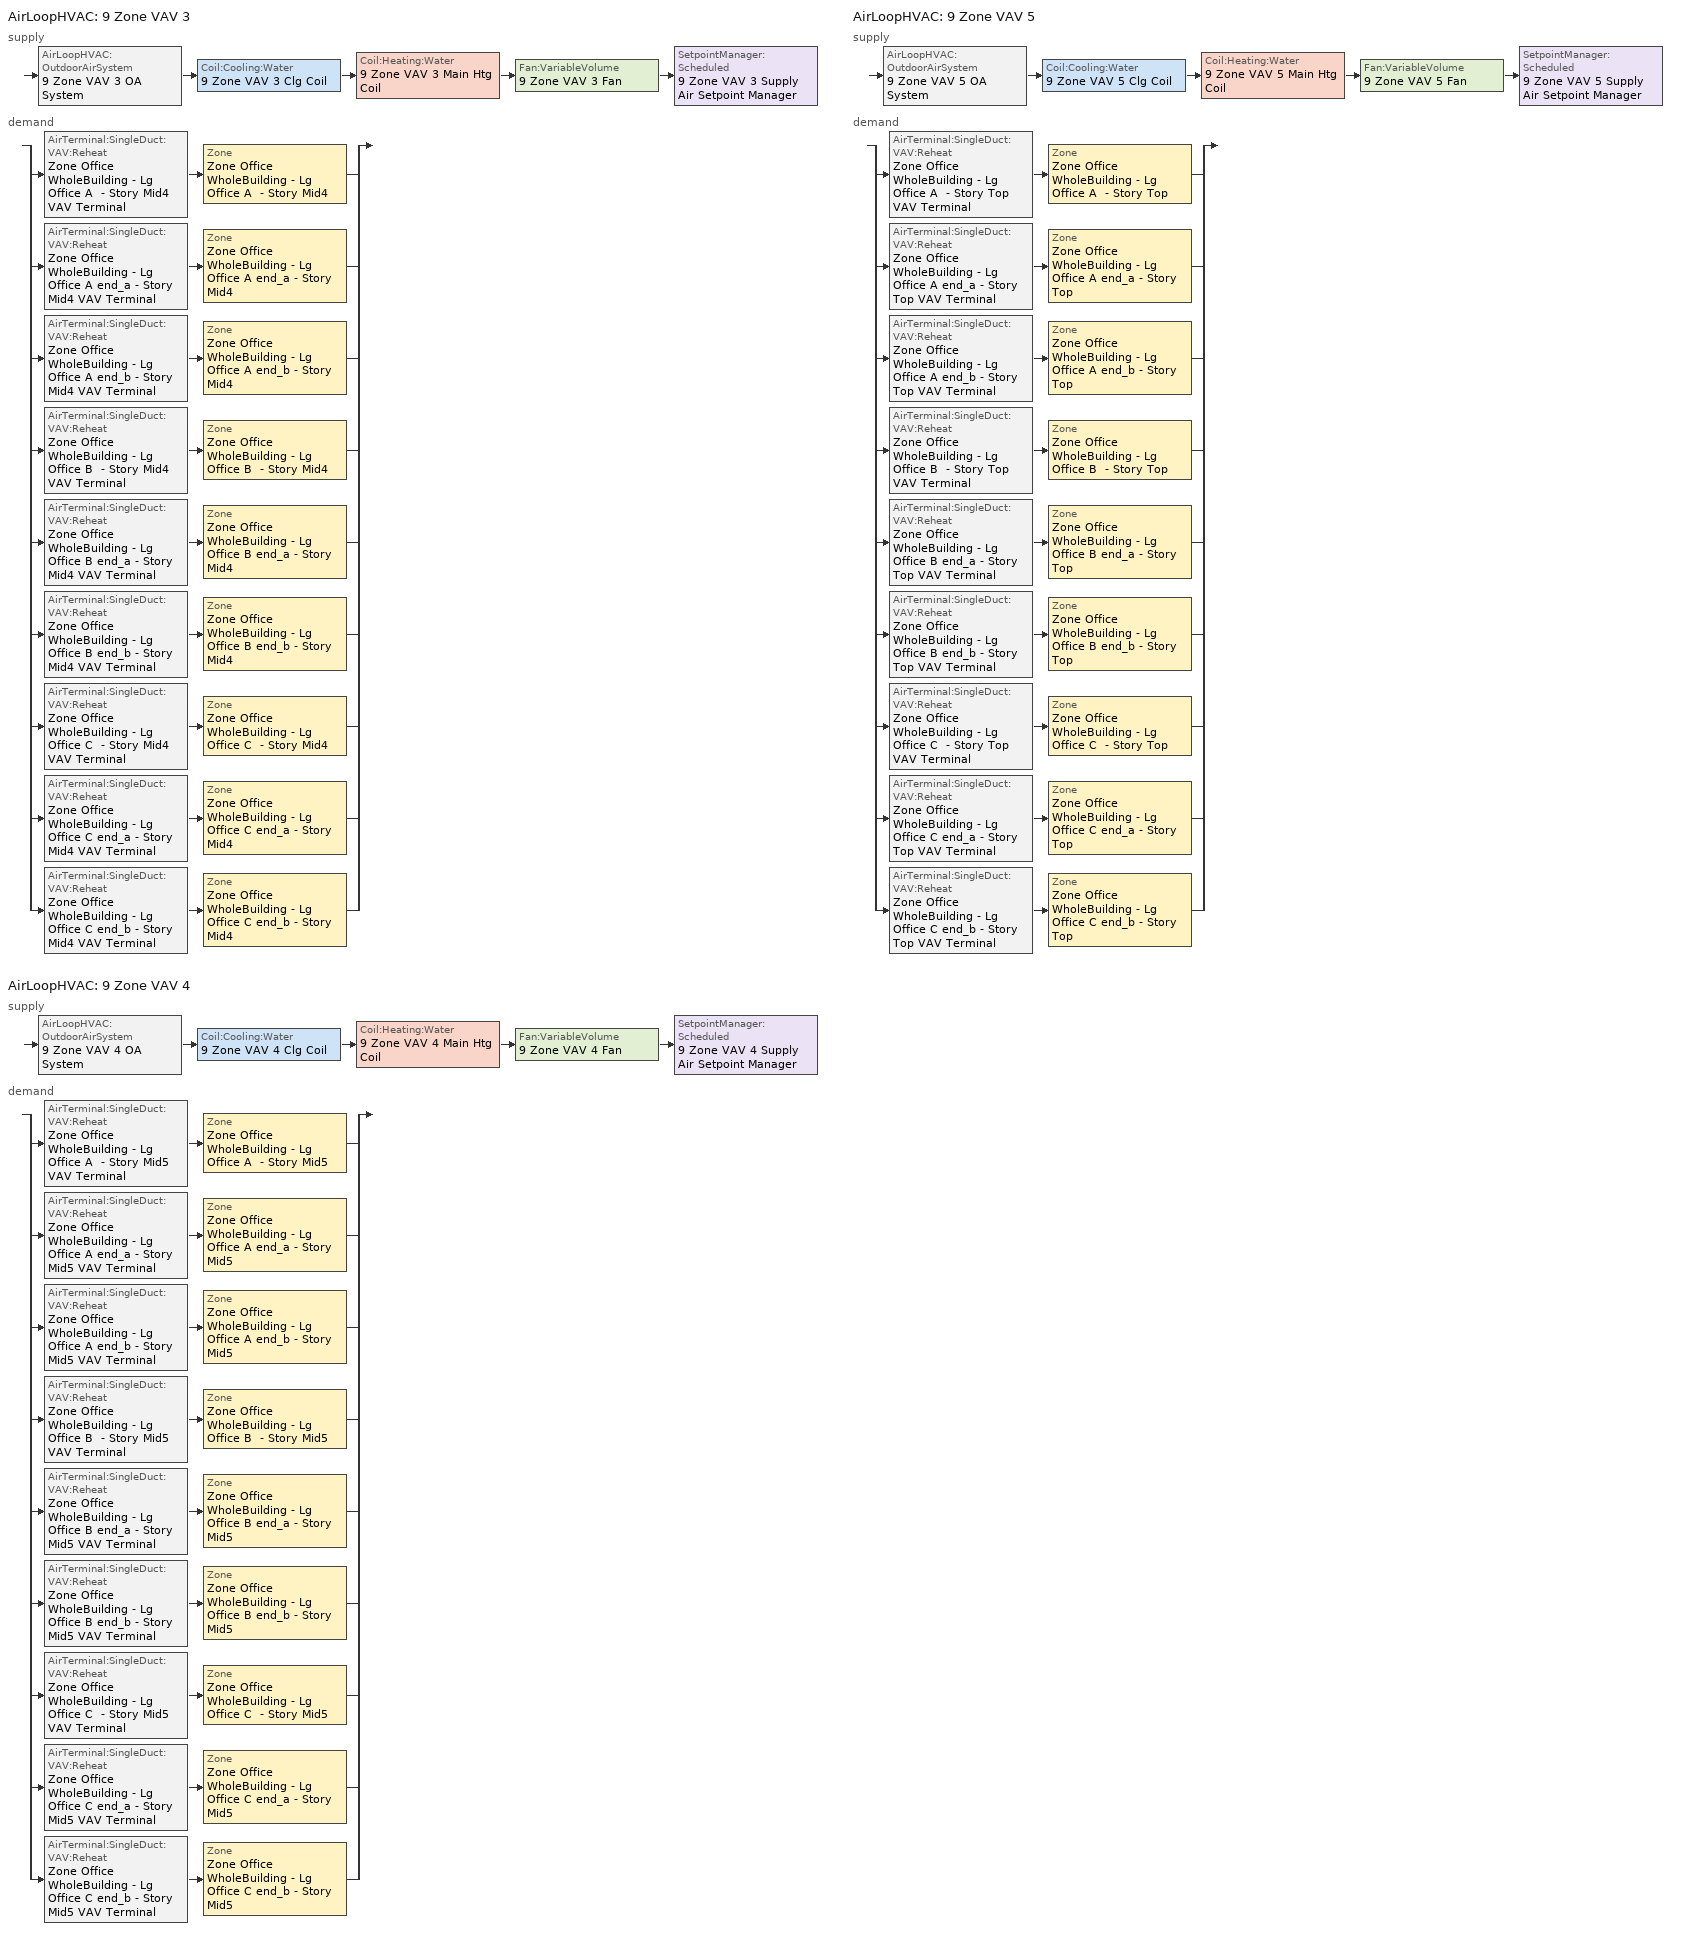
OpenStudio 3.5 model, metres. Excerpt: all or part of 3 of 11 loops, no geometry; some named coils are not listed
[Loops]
AirLoopHVAC '9 Zone VAV 3'
 supply: AirLoopHVAC:OutdoorAirSystem '9 Zone VAV 3 OA System' > Coil:Cooling:Water '9 Zone VAV 3 Clg Coil' > Coil:Heating:Water '9 Zone VAV 3 Main Htg Coil' > Fan:VariableVolume '9 Zone VAV 3 Fan' > SetpointManager:Scheduled '9 Zone VAV 3 Supply Air Setpoint Manager'
 demand: split
  | AirTerminal:SingleDuct:VAV:Reheat 'Zone Office WholeBuilding - Lg Office A  - Story Mid4 VAV Terminal' > Zone 'Zone Office WholeBuilding - Lg Office A  - Story Mid4'
  | AirTerminal:SingleDuct:VAV:Reheat 'Zone Office WholeBuilding - Lg Office A end_a - Story Mid4 VAV Terminal' > Zone 'Zone Office WholeBuilding - Lg Office A end_a - Story Mid4'
  | AirTerminal:SingleDuct:VAV:Reheat 'Zone Office WholeBuilding - Lg Office A end_b - Story Mid4 VAV Terminal' > Zone 'Zone Office WholeBuilding - Lg Office A end_b - Story Mid4'
  | AirTerminal:SingleDuct:VAV:Reheat 'Zone Office WholeBuilding - Lg Office B  - Story Mid4 VAV Terminal' > Zone 'Zone Office WholeBuilding - Lg Office B  - Story Mid4'
  | AirTerminal:SingleDuct:VAV:Reheat 'Zone Office WholeBuilding - Lg Office B end_a - Story Mid4 VAV Terminal' > Zone 'Zone Office WholeBuilding - Lg Office B end_a - Story Mid4'
  | AirTerminal:SingleDuct:VAV:Reheat 'Zone Office WholeBuilding - Lg Office B end_b - Story Mid4 VAV Terminal' > Zone 'Zone Office WholeBuilding - Lg Office B end_b - Story Mid4'
  | AirTerminal:SingleDuct:VAV:Reheat 'Zone Office WholeBuilding - Lg Office C  - Story Mid4 VAV Terminal' > Zone 'Zone Office WholeBuilding - Lg Office C  - Story Mid4'
  | AirTerminal:SingleDuct:VAV:Reheat 'Zone Office WholeBuilding - Lg Office C end_a - Story Mid4 VAV Terminal' > Zone 'Zone Office WholeBuilding - Lg Office C end_a - Story Mid4'
  | AirTerminal:SingleDuct:VAV:Reheat 'Zone Office WholeBuilding - Lg Office C end_b - Story Mid4 VAV Terminal' > Zone 'Zone Office WholeBuilding - Lg Office C end_b - Story Mid4'
AirLoopHVAC '9 Zone VAV 4'
 supply: AirLoopHVAC:OutdoorAirSystem '9 Zone VAV 4 OA System' > Coil:Cooling:Water '9 Zone VAV 4 Clg Coil' > Coil:Heating:Water '9 Zone VAV 4 Main Htg Coil' > Fan:VariableVolume '9 Zone VAV 4 Fan' > SetpointManager:Scheduled '9 Zone VAV 4 Supply Air Setpoint Manager'
 demand: split
  | AirTerminal:SingleDuct:VAV:Reheat 'Zone Office WholeBuilding - Lg Office A  - Story Mid5 VAV Terminal' > Zone 'Zone Office WholeBuilding - Lg Office A  - Story Mid5'
  | AirTerminal:SingleDuct:VAV:Reheat 'Zone Office WholeBuilding - Lg Office A end_a - Story Mid5 VAV Terminal' > Zone 'Zone Office WholeBuilding - Lg Office A end_a - Story Mid5'
  | AirTerminal:SingleDuct:VAV:Reheat 'Zone Office WholeBuilding - Lg Office A end_b - Story Mid5 VAV Terminal' > Zone 'Zone Office WholeBuilding - Lg Office A end_b - Story Mid5'
  | AirTerminal:SingleDuct:VAV:Reheat 'Zone Office WholeBuilding - Lg Office B  - Story Mid5 VAV Terminal' > Zone 'Zone Office WholeBuilding - Lg Office B  - Story Mid5'
  | AirTerminal:SingleDuct:VAV:Reheat 'Zone Office WholeBuilding - Lg Office B end_a - Story Mid5 VAV Terminal' > Zone 'Zone Office WholeBuilding - Lg Office B end_a - Story Mid5'
  | AirTerminal:SingleDuct:VAV:Reheat 'Zone Office WholeBuilding - Lg Office B end_b - Story Mid5 VAV Terminal' > Zone 'Zone Office WholeBuilding - Lg Office B end_b - Story Mid5'
  | AirTerminal:SingleDuct:VAV:Reheat 'Zone Office WholeBuilding - Lg Office C  - Story Mid5 VAV Terminal' > Zone 'Zone Office WholeBuilding - Lg Office C  - Story Mid5'
  | AirTerminal:SingleDuct:VAV:Reheat 'Zone Office WholeBuilding - Lg Office C end_a - Story Mid5 VAV Terminal' > Zone 'Zone Office WholeBuilding - Lg Office C end_a - Story Mid5'
  | AirTerminal:SingleDuct:VAV:Reheat 'Zone Office WholeBuilding - Lg Office C end_b - Story Mid5 VAV Terminal' > Zone 'Zone Office WholeBuilding - Lg Office C end_b - Story Mid5'
AirLoopHVAC '9 Zone VAV 5'
 supply: AirLoopHVAC:OutdoorAirSystem '9 Zone VAV 5 OA System' > Coil:Cooling:Water '9 Zone VAV 5 Clg Coil' > Coil:Heating:Water '9 Zone VAV 5 Main Htg Coil' > Fan:VariableVolume '9 Zone VAV 5 Fan' > SetpointManager:Scheduled '9 Zone VAV 5 Supply Air Setpoint Manager'
 demand: split
  | AirTerminal:SingleDuct:VAV:Reheat 'Zone Office WholeBuilding - Lg Office A  - Story Top VAV Terminal' > Zone 'Zone Office WholeBuilding - Lg Office A  - Story Top'
  | AirTerminal:SingleDuct:VAV:Reheat 'Zone Office WholeBuilding - Lg Office A end_a - Story Top VAV Terminal' > Zone 'Zone Office WholeBuilding - Lg Office A end_a - Story Top'
  | AirTerminal:SingleDuct:VAV:Reheat 'Zone Office WholeBuilding - Lg Office A end_b - Story Top VAV Terminal' > Zone 'Zone Office WholeBuilding - Lg Office A end_b - Story Top'
  | AirTerminal:SingleDuct:VAV:Reheat 'Zone Office WholeBuilding - Lg Office B  - Story Top VAV Terminal' > Zone 'Zone Office WholeBuilding - Lg Office B  - Story Top'
  | AirTerminal:SingleDuct:VAV:Reheat 'Zone Office WholeBuilding - Lg Office B end_a - Story Top VAV Terminal' > Zone 'Zone Office WholeBuilding - Lg Office B end_a - Story Top'
  | AirTerminal:SingleDuct:VAV:Reheat 'Zone Office WholeBuilding - Lg Office B end_b - Story Top VAV Terminal' > Zone 'Zone Office WholeBuilding - Lg Office B end_b - Story Top'
  | AirTerminal:SingleDuct:VAV:Reheat 'Zone Office WholeBuilding - Lg Office C  - Story Top VAV Terminal' > Zone 'Zone Office WholeBuilding - Lg Office C  - Story Top'
  | AirTerminal:SingleDuct:VAV:Reheat 'Zone Office WholeBuilding - Lg Office C end_a - Story Top VAV Terminal' > Zone 'Zone Office WholeBuilding - Lg Office C end_a - Story Top'
  | AirTerminal:SingleDuct:VAV:Reheat 'Zone Office WholeBuilding - Lg Office C end_b - Story Top VAV Terminal' > Zone 'Zone Office WholeBuilding - Lg Office C end_b - Story Top'
[Sizing:Zone] Zone Cooling Design Supply Air Temperature Input Method=SupplyAirTemperature; Zone Cooling Design Supply Air Temperature {C}=12.7778; Zone Cooling Design Supply Air Temperature Difference {deltaC}=11.11; Zone Heating Design Supply Air Temperature Input Method=SupplyAirTemperature; Zone Heating Design Supply Air Temperature {C}=48.8889; Zone Heating Design Supply Air Temperature Difference {deltaC}=11.11; Zone Cooling Design Supply Air Humidity Ratio {kg-H2O/kg-air}=0.0085; Zone Heating Design Supply Air Humidity Ratio {kg-H2O/kg-air}=0.008; Cooling Design Air Flow Method=DesignDayWithLimit; Heating Design Air Flow Method=DesignDay; Account for Dedicated Outdoor Air System=No; Dedicated Outdoor Air System Control Strategy=NeutralSupplyAir; Dedicated Outdoor Air Low Setpoint Temperature for Design {C}=autosize; Dedicated Outdoor Air High Setpoint Temperature for Design {C}=autosize; Zone Load Sizing Method=Sensible Load Only No Latent Load; Zone Latent Cooling Design Supply Air Humidity Ratio Input Method=HumidityRatioDifference; Zone Cooling Design Supply Air Humidity Ratio Difference {kgWater/kgDryAir}=0.005; Zone Latent Heating Design Supply Air Humidity Ratio Input Method=HumidityRatioDifference; Zone Humidification Design Supply Air Humidity Ratio Difference {kgWater/kgDryAir}=0.005; Design Minimum Zone Ventilation Efficiency=0
Zone Office WholeBuilding - Lg Office A end_a - Story Mid4; Zone Office WholeBuilding - Lg Office B end_a - Story Mid4; Zone Office WholeBuilding - Lg Office C end_a - Story Mid4; Zone Office WholeBuilding - Lg Office A  - Story Mid4; Zone Office WholeBuilding - Lg Office B  - Story Mid4; Zone Office WholeBuilding - Lg Office C  - Story Mid4; Zone Office WholeBuilding - Lg Office A end_b - Story Mid4; Zone Office WholeBuilding - Lg Office B end_b - Story Mid4; Zone Office WholeBuilding - Lg Office C end_b - Story Mid4; Zone Office WholeBuilding - Lg Office A end_a - Story Mid5; Zone Office WholeBuilding - Lg Office B end_a - Story Mid5; Zone Office WholeBuilding - Lg Office C end_a - Story Mid5; Zone Office WholeBuilding - Lg Office A  - Story Mid5; Zone Office WholeBuilding - Lg Office B  - Story Mid5; Zone Office WholeBuilding - Lg Office C  - Story Mid5; Zone Office WholeBuilding - Lg Office A end_b - Story Mid5; Zone Office WholeBuilding - Lg Office B end_b - Story Mid5; Zone Office WholeBuilding - Lg Office C end_b - Story Mid5; Zone Office WholeBuilding - Lg Office A end_a - Story Top; Zone Office WholeBuilding - Lg Office B end_a - Story Top; Zone Office WholeBuilding - Lg Office C end_a - Story Top; Zone Office WholeBuilding - Lg Office A  - Story Top; Zone Office WholeBuilding - Lg Office B  - Story Top; Zone Office WholeBuilding - Lg Office C  - Story Top; Zone Office WholeBuilding - Lg Office A end_b - Story Top; Zone Office WholeBuilding - Lg Office B end_b - Story Top; Zone Office WholeBuilding - Lg Office C end_b - Story Top
[Zone equipment]
Zone Office WholeBuilding - Lg Office A end_a - Story Mid4: Zone Office WholeBuilding - Lg Office A end_a - Story Mid4 VAV Terminal
Zone Office WholeBuilding - Lg Office B end_a - Story Mid4: Zone Office WholeBuilding - Lg Office B end_a - Story Mid4 VAV Terminal
Zone Office WholeBuilding - Lg Office C end_a - Story Mid4: Zone Office WholeBuilding - Lg Office C end_a - Story Mid4 VAV Terminal
Zone Office WholeBuilding - Lg Office A  - Story Mid4: Zone Office WholeBuilding - Lg Office A  - Story Mid4 VAV Terminal
Zone Office WholeBuilding - Lg Office B  - Story Mid4: Zone Office WholeBuilding - Lg Office B  - Story Mid4 VAV Terminal
Zone Office WholeBuilding - Lg Office C  - Story Mid4: Zone Office WholeBuilding - Lg Office C  - Story Mid4 VAV Terminal
Zone Office WholeBuilding - Lg Office A end_b - Story Mid4: Zone Office WholeBuilding - Lg Office A end_b - Story Mid4 VAV Terminal
Zone Office WholeBuilding - Lg Office B end_b - Story Mid4: Zone Office WholeBuilding - Lg Office B end_b - Story Mid4 VAV Terminal
Zone Office WholeBuilding - Lg Office C end_b - Story Mid4: Zone Office WholeBuilding - Lg Office C end_b - Story Mid4 VAV Terminal
Zone Office WholeBuilding - Lg Office A end_a - Story Mid5: Zone Office WholeBuilding - Lg Office A end_a - Story Mid5 VAV Terminal
Zone Office WholeBuilding - Lg Office B end_a - Story Mid5: Zone Office WholeBuilding - Lg Office B end_a - Story Mid5 VAV Terminal
Zone Office WholeBuilding - Lg Office C end_a - Story Mid5: Zone Office WholeBuilding - Lg Office C end_a - Story Mid5 VAV Terminal
Zone Office WholeBuilding - Lg Office A  - Story Mid5: Zone Office WholeBuilding - Lg Office A  - Story Mid5 VAV Terminal
Zone Office WholeBuilding - Lg Office B  - Story Mid5: Zone Office WholeBuilding - Lg Office B  - Story Mid5 VAV Terminal
Zone Office WholeBuilding - Lg Office C  - Story Mid5: Zone Office WholeBuilding - Lg Office C  - Story Mid5 VAV Terminal
Zone Office WholeBuilding - Lg Office A end_b - Story Mid5: Zone Office WholeBuilding - Lg Office A end_b - Story Mid5 VAV Terminal
Zone Office WholeBuilding - Lg Office B end_b - Story Mid5: Zone Office WholeBuilding - Lg Office B end_b - Story Mid5 VAV Terminal
Zone Office WholeBuilding - Lg Office C end_b - Story Mid5: Zone Office WholeBuilding - Lg Office C end_b - Story Mid5 VAV Terminal
Zone Office WholeBuilding - Lg Office A end_a - Story Top: Zone Office WholeBuilding - Lg Office A end_a - Story Top VAV Terminal
Zone Office WholeBuilding - Lg Office B end_a - Story Top: Zone Office WholeBuilding - Lg Office B end_a - Story Top VAV Terminal
Zone Office WholeBuilding - Lg Office C end_a - Story Top: Zone Office WholeBuilding - Lg Office C end_a - Story Top VAV Terminal
Zone Office WholeBuilding - Lg Office A  - Story Top: Zone Office WholeBuilding - Lg Office A  - Story Top VAV Terminal
Zone Office WholeBuilding - Lg Office B  - Story Top: Zone Office WholeBuilding - Lg Office B  - Story Top VAV Terminal
Zone Office WholeBuilding - Lg Office C  - Story Top: Zone Office WholeBuilding - Lg Office C  - Story Top VAV Terminal
Zone Office WholeBuilding - Lg Office A end_b - Story Top: Zone Office WholeBuilding - Lg Office A end_b - Story Top VAV Terminal
Zone Office WholeBuilding - Lg Office B end_b - Story Top: Zone Office WholeBuilding - Lg Office B end_b - Story Top VAV Terminal
Zone Office WholeBuilding - Lg Office C end_b - Story Top: Zone Office WholeBuilding - Lg Office C end_b - Story Top VAV Terminal
[SetpointManager:Scheduled] Control Variable=Temperature; Schedule=Supply Air Temp - 55.0F
Name | Setpoint Node or NodeList
9 Zone VAV 3 Supply Air Setpoint Manager | 9 Zone VAV 3 Supply Outlet Node
9 Zone VAV 4 Supply Air Setpoint Manager | 9 Zone VAV 4 Supply Outlet Node
9 Zone VAV 5 Supply Air Setpoint Manager | 9 Zone VAV 5 Supply Outlet Node
[AirLoopHVAC] Design Supply Air Flow Rate {m3/s}=autosize; Design Return Air Flow Fraction of Supply Air Flow=1
Name | Availability Schedule
9 Zone VAV 3 | 9 Zone VAV 3_constant_night_fan_schedule
9 Zone VAV 4 | 9 Zone VAV 4_constant_night_fan_schedule
9 Zone VAV 5 | 9 Zone VAV 5_constant_night_fan_schedule
[Sizing:System] Type of Load to Size On=Sensible; Design Outdoor Air Flow Rate {m3/s}=Autosize; Central Heating Maximum System Air Flow Ratio=0.5; Preheat Design Temperature {C}=7.22222; Preheat Design Humidity Ratio {kg-H2O/kg-Air}=0.008; Precool Design Temperature {C}=12.7778; Precool Design Humidity Ratio {kg-H2O/kg-Air}=0.008; Central Cooling Design Supply Air Temperature {C}=12.7778; Central Heating Design Supply Air Temperature {C}=12.7778; Sizing Option=Coincident; 100% Outdoor Air in Cooling=No; 100% Outdoor Air in Heating=No; Central Cooling Design Supply Air Humidity Ratio {kg-H2O/kg-Air}=0.0085; Central Heating Design Supply Air Humidity Ratio {kg-H2O/kg-Air}=0.008; Cooling Design Air Flow Method=DesignDay; Heating Design Air Flow Method=DesignDay; System Outdoor Air Method=Standard62.1VentilationRateProcedure; Zone Maximum Outdoor Air Fraction=1; Cooling Supply Air Flow Rate Per Floor Area {m3/s-m2}=0.00996765; Cooling Fraction of Autosized Cooling Supply Air Flow Rate=1; Cooling Supply Air Flow Rate Per Unit Cooling Capacity {m3/s-W}=4.69686e-05; Heating Supply Air Flow Rate Per Floor Area {m3/s-m2}=0.00996765; Heating Fraction of Autosized Heating Supply Air Flow Rate=1; Heating Fraction of Autosized Cooling Supply Air Flow Rate=1; Heating Supply Air Flow Rate Per Unit Heating Capacity {m3/s-W}=4.02588e-05; Cooling Design Capacity Method=CoolingDesignCapacity; Cooling Design Capacity {W}=autosize; Cooling Design Capacity Per Floor Area {W/m2}=234.7; Fraction of Autosized Cooling Design Capacity=1; Heating Design Capacity Method=HeatingDesignCapacity; Heating Design Capacity {W}=autosize; Heating Design Capacity Per Floor Area {W/m2}=157; Fraction of Autosized Heating Design Capacity=1; Central Cooling Capacity Control Method=OnOff; Occupant Diversity=autosize
9 Zone VAV 3; 9 Zone VAV 4; 9 Zone VAV 5
[Fan:VariableVolume] Availability Schedule=Always On Discrete; Pressure Rise {Pa}=1389.92; Maximum Flow Rate {m3/s}=Autosize; Fan Power Minimum Flow Rate Input Method=Fraction; Fan Power Minimum Flow Fraction=0.5; Fan Power Minimum Air Flow Rate {m3/s}=0; Motor In Airstream Fraction=1; Fan Power Coefficient 1=0.189848; Fan Power Coefficient 2=0.31447; Fan Power Coefficient 3=0.495682; Fan Power Coefficient 4=0; Fan Power Coefficient 5=0
Name | Fan Total Efficiency | Motor Efficiency
9 Zone VAV 3 Fan; 9 Zone VAV 4 Fan | 0.6084 | 0.936
9 Zone VAV 5 Fan | 0.61165 | 0.941
[Controller:OutdoorAir] Minimum Outdoor Air Flow Rate {m3/s}=autosize; Maximum Outdoor Air Flow Rate {m3/s}=Autosize; Economizer Control Type=NoEconomizer; Economizer Control Action Type=ModulateFlow; Economizer Maximum Limit Dry-Bulb Temperature {C}=12.7778; Economizer Maximum Limit Enthalpy {J/kg}=64000; Lockout Type=LockoutWithHeating; Minimum Limit Type=FixedMinimum; High Humidity Control=No; Heat Recovery Bypass Control Type=BypassWhenWithinEconomizerLimits
Name | Minimum Outdoor Air Schedule | Controller Mechanical Ventilation
9 Zone VAV 3 OA Controller | 9 Zone VAV 3_night_ventcycle_schedule | 9 Zone VAV 3 Vent Controller
9 Zone VAV 4 OA Controller | 9 Zone VAV 4_night_ventcycle_schedule | 9 Zone VAV 4 Vent Controller
9 Zone VAV 5 OA Controller | 9 Zone VAV 5_night_ventcycle_schedule | 9 Zone VAV 5 Vent Controller
[Controller:MechanicalVentilation] Availability Schedule=Always On Discrete; System Outdoor Air Method=ZoneSum
9 Zone VAV 3 Vent Controller; 9 Zone VAV 4 Vent Controller; 9 Zone VAV 5 Vent Controller
[AirLoopHVAC:OutdoorAirSystem]
Name | Controller
9 Zone VAV 3 OA System | 9 Zone VAV 3 OA Controller
9 Zone VAV 4 OA System | 9 Zone VAV 4 OA Controller
9 Zone VAV 5 OA System | 9 Zone VAV 5 OA Controller
[AirTerminal:SingleDuct:VAV:Reheat] Availability Schedule=Always On Discrete; Maximum Air Flow Rate {m3/s}=AutoSize; Zone Minimum Air Flow Input Method=Constant; Constant Minimum Air Flow Fraction=0.4; Minimum Hot Water or Steam Flow Rate {m3/s}=0; Convergence Tolerance=0.001; Damper Heating Action=Normal; Maximum Flow Fraction During Reheat=Autosize; Maximum Reheat Air Temperature {C}=40; Control For Outdoor Air=No
Name | Fixed Minimum Air Flow Rate {m3/s} | Reheat Coil | Maximum Hot Water or Steam Flow Rate {m3/s} | Maximum Flow per Zone Floor Area During Reheat {m3/s-m2}
Zone Office WholeBuilding - Lg Office A  - Story Mid4 VAV Terminal | 0 | Zone Office WholeBuilding - Lg Office A  - Story Mid4 Reheat Coil | AutoSize | 0.003048
Zone Office WholeBuilding - Lg Office A end_a - Story Mid4 VAV Terminal | 0 | Zone Office WholeBuilding - Lg Office A end_a - Story Mid4 Reheat Coil | AutoSize | 0.003048
Zone Office WholeBuilding - Lg Office A end_b - Story Mid4 VAV Terminal | 0 | Zone Office WholeBuilding - Lg Office A end_b - Story Mid4 Reheat Coil | AutoSize | 0.003048
Zone Office WholeBuilding - Lg Office B  - Story Mid4 VAV Terminal | 0 | Zone Office WholeBuilding - Lg Office B  - Story Mid4 Reheat Coil | AutoSize | 0.003048
Zone Office WholeBuilding - Lg Office B end_a - Story Mid4 VAV Terminal | Autosize | Zone Office WholeBuilding - Lg Office B end_a - Story Mid4 Reheat Coil | AutoSize | 0.003048
Zone Office WholeBuilding - Lg Office B end_b - Story Mid4 VAV Terminal | 0 | Zone Office WholeBuilding - Lg Office B end_b - Story Mid4 Reheat Coil | AutoSize | 0.003048
Zone Office WholeBuilding - Lg Office C  - Story Mid4 VAV Terminal | 0 | Zone Office WholeBuilding - Lg Office C  - Story Mid4 Reheat Coil | AutoSize | 0.003048
Zone Office WholeBuilding - Lg Office C end_a - Story Mid4 VAV Terminal | 0 | Zone Office WholeBuilding - Lg Office C end_a - Story Mid4 Reheat Coil | AutoSize | 0.003048
Zone Office WholeBuilding - Lg Office C end_b - Story Mid4 VAV Terminal | 0 | Zone Office WholeBuilding - Lg Office C end_b - Story Mid4 Reheat Coil | AutoSize | 0.003048
Zone Office WholeBuilding - Lg Office A  - Story Mid5 VAV Terminal | 0 | Zone Office WholeBuilding - Lg Office A  - Story Mid5 Reheat Coil | AutoSize | 0.003048
Zone Office WholeBuilding - Lg Office A end_a - Story Mid5 VAV Terminal | 0 | Zone Office WholeBuilding - Lg Office A end_a - Story Mid5 Reheat Coil | AutoSize | 0.003048
Zone Office WholeBuilding - Lg Office A end_b - Story Mid5 VAV Terminal | 0 | Zone Office WholeBuilding - Lg Office A end_b - Story Mid5 Reheat Coil | AutoSize | 0.003048
Zone Office WholeBuilding - Lg Office B  - Story Mid5 VAV Terminal | 0 | Zone Office WholeBuilding - Lg Office B  - Story Mid5 Reheat Coil | AutoSize | 0.003048
Zone Office WholeBuilding - Lg Office B end_a - Story Mid5 VAV Terminal | 0 | Zone Office WholeBuilding - Lg Office B end_a - Story Mid5 Reheat Coil | AutoSize | 0.003048
Zone Office WholeBuilding - Lg Office B end_b - Story Mid5 VAV Terminal | 0 | Zone Office WholeBuilding - Lg Office B end_b - Story Mid5 Reheat Coil | AutoSize | 0.003048
Zone Office WholeBuilding - Lg Office C  - Story Mid5 VAV Terminal | 0 | Zone Office WholeBuilding - Lg Office C  - Story Mid5 Reheat Coil | AutoSize | 0.003048
Zone Office WholeBuilding - Lg Office C end_a - Story Mid5 VAV Terminal | 0 | Zone Office WholeBuilding - Lg Office C end_a - Story Mid5 Reheat Coil | AutoSize | 0.003048
Zone Office WholeBuilding - Lg Office C end_b - Story Mid5 VAV Terminal | 0 | Zone Office WholeBuilding - Lg Office C end_b - Story Mid5 Reheat Coil | AutoSize | 0.003048
Zone Office WholeBuilding - Lg Office A  - Story Top VAV Terminal | 0 | Zone Office WholeBuilding - Lg Office A  - Story Top Reheat Coil | AutoSize | 0.003048
Zone Office WholeBuilding - Lg Office A end_a - Story Top VAV Terminal | 0 | Zone Office WholeBuilding - Lg Office A end_a - Story Top Reheat Coil | 3.78541e-05 | AutoSize
Zone Office WholeBuilding - Lg Office A end_b - Story Top VAV Terminal | 0 | Zone Office WholeBuilding - Lg Office A end_b - Story Top Reheat Coil | 3.78541e-05 | AutoSize
Zone Office WholeBuilding - Lg Office B  - Story Top VAV Terminal | 0 | Zone Office WholeBuilding - Lg Office B  - Story Top Reheat Coil | 3.78541e-05 | AutoSize
Zone Office WholeBuilding - Lg Office B end_a - Story Top VAV Terminal | 0 | Zone Office WholeBuilding - Lg Office B end_a - Story Top Reheat Coil | 3.78541e-05 | AutoSize
Zone Office WholeBuilding - Lg Office B end_b - Story Top VAV Terminal | 0 | Zone Office WholeBuilding - Lg Office B end_b - Story Top Reheat Coil | 3.78541e-05 | AutoSize
Zone Office WholeBuilding - Lg Office C  - Story Top VAV Terminal | 0 | Zone Office WholeBuilding - Lg Office C  - Story Top Reheat Coil | 3.78541e-05 | AutoSize
Zone Office WholeBuilding - Lg Office C end_a - Story Top VAV Terminal | 0 | Zone Office WholeBuilding - Lg Office C end_a - Story Top Reheat Coil | 3.78541e-05 | AutoSize
Zone Office WholeBuilding - Lg Office C end_b - Story Top VAV Terminal | 0 | Zone Office WholeBuilding - Lg Office C end_b - Story Top Reheat Coil | 3.78541e-05 | AutoSize
[Schedule:Ruleset]
Supply Air Temp - 55.0F: Default Day Schedule=Supply Air Temp - 55.0F Default
[Schedule:Day]
Supply Air Temp - 55.0F Default; autogen Supply Air Temp - 55.0F 0_day_sch; autogen Supply Air Temp - 55.0F 1_day_sch: Yes, 24, 0, 12.7778
[Schedule:Rule] Schedule Ruleset=Supply Air Temp - 55.0F; Apply Sunday=Yes; Apply Monday=Yes; Apply Tuesday=Yes; Apply Wednesday=Yes; Apply Thursday=Yes; Apply Friday=Yes; Apply Saturday=Yes; Date Specification Type=SpecificDates; Specific Month 1=1; Specific Month 2=1; Specific Month 3=1; Specific Month 4=1; Specific Month 5=1; Specific Month 6=2; Specific Month 7=2; Specific Month 8=2; Specific Month 9=2; Specific Month 10=3; Specific Month 11=3; Specific Month 12=3; Specific Month 13=3; Specific Month 14=4; Specific Month 15=4; Specific Month 16=4; Specific Month 17=4; Specific Month 18=5; Specific Month 19=5; Specific Month 20=5; Specific Month 21=5; Specific Month 22=5; Specific Month 23=6; Specific Month 24=6; Specific Month 25=6; Specific Month 26=6; Specific Month 27=7; Specific Month 28=7; Specific Month 29=7; Specific Month 30=7; Specific Month 32=8; Specific Month 33=8; Specific Month 34=8; Specific Month 35=8; Specific Month 36=9; Specific Month 37=9; Specific Month 38=9; Specific Month 39=9; Specific Month 40=10; Specific Month 41=10; Specific Month 42=10; Specific Month 43=10; Specific Month 44=10; Specific Month 45=11; Specific Month 46=11; Specific Month 47=11; Specific Month 48=11; Specific Month 49=12; Specific Month 50=12; Specific Month 51=12; Specific Month 52=12
Name | Rule Order | Day Schedule | Specific Day 1 | Specific Day 2 | Specific Day 3 | Specific Day 4 | Specific Day 5 | Specific Day 6 | Specific Day 7 | Specific Day 8 | Specific Day 9 | Specific Day 10 | Specific Day 11 | Specific Day 12 | Specific Day 13 | Specific Day 14 | Specific Day 15 | Specific Day 16 | Specific Day 17 | Specific Day 18 | Specific Day 19 | Specific Day 20 | Specific Day 21 | Specific Day 22 | Specific Day 23 | Specific Day 24 | Specific Day 25 | Specific Day 26 | Specific Day 27 | Specific Day 28 | Specific Day 29 | Specific Day 30 | Specific Month 31 | Specific Day 31 | Specific Day 32 | Specific Day 33 | Specific Day 34 | Specific Day 35 | Specific Day 36 | Specific Day 37 | Specific Day 38 | Specific Day 39 | Specific Day 40 | Specific Day 41 | Specific Day 42 | Specific Day 43 | Specific Day 44 | Specific Day 45 | Specific Day 46 | Specific Day 47 | Specific Day 48 | Specific Day 49 | Specific Day 50 | Specific Day 51 | Specific Day 52
autogen Supply Air Temp - 55.0F 0 | 0 | autogen Supply Air Temp - 55.0F 0_day_sch | 2 | 9 | 16 | 23 | 30 | 6 | 13 | 20 | 27 | 6 | 13 | 20 | 27 | 3 | 10 | 17 | 24 | 1 | 8 | 15 | 22 | 29 | 5 | 12 | 19 | 26 | 3 | 10 | 17 | 24 | 7 | 31 | 7 | 14 | 21 | 28 | 4 | 11 | 18 | 25 | 2 | 9 | 16 | 23 | 30 | 6 | 13 | 20 | 27 | 4 | 11 | 18 | 25
autogen Supply Air Temp - 55.0F 1 | 1 | autogen Supply Air Temp - 55.0F 1_day_sch | 3 | 10 | 17 | 24 | 31 | 7 | 14 | 21 | 28 | 7 | 14 | 21 | 28 | 4 | 11 | 18 | 25 | 2 | 9 | 16 | 23 | 30 | 6 | 13 | 20 | 27 | 4 | 11 | 18 | 25 | 8 | 1 | 8 | 15 | 22 | 29 | 5 | 12 | 19 | 26 | 3 | 10 | 17 | 24 | 31 | 7 | 14 | 21 | 28 | 5 | 12 | 19 | 26
[Schedule:Constant] Value=1
Always On Discrete; 9 Zone VAV 3_night_ventcycle_schedule; 9 Zone VAV 3_constant_night_fan_schedule; 9 Zone VAV 4_night_ventcycle_schedule; 9 Zone VAV 4_constant_night_fan_schedule; 9 Zone VAV 5_night_ventcycle_schedule; 9 Zone VAV 5_constant_night_fan_schedule
